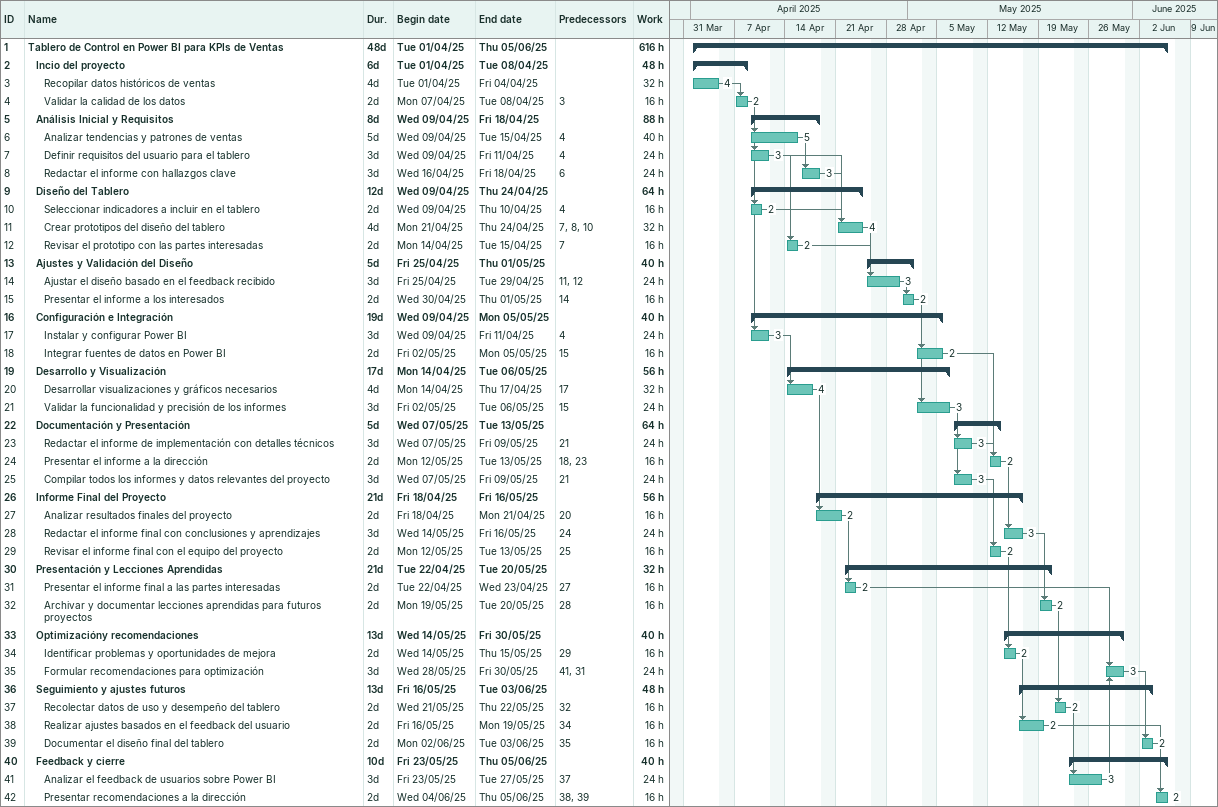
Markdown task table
| ID | Level | Task | Duration | Start | Finish | Predecessors | Resources | Work (h) |
|---|---|---|---|---|---|---|---|---|
| 1 | 1 | **Tablero de Control en Power BI para KPIs de Ventas** | 48d | 2025-04-01 | 2025-06-05 |  |  | 616 |
| 2 | 2 | **Incio del proyecto** | 6d | 2025-04-01 | 2025-04-08 |  |  | 48 |
| 3 | 3 | Recopilar datos históricos de ventas | 4d | 2025-04-01 | 2025-04-04 |  | 4 | 32 |
| 4 | 3 | Validar la calidad de los datos | 2d | 2025-04-07 | 2025-04-08 | 3 | 2 | 16 |
| 5 | 2 | **Análisis Inicial y Requisitos** | 8d | 2025-04-09 | 2025-04-18 |  |  | 88 |
| 6 | 3 | Analizar tendencias y patrones de ventas | 5d | 2025-04-09 | 2025-04-15 | 4 | 5 | 40 |
| 7 | 3 | Definir requisitos del usuario para el tablero | 3d | 2025-04-09 | 2025-04-11 | 4 | 3 | 24 |
| 8 | 3 | Redactar el informe con hallazgos clave | 3d | 2025-04-16 | 2025-04-18 | 6 | 3 | 24 |
| 9 | 2 | **Diseño del Tablero** | 12d | 2025-04-09 | 2025-04-24 |  |  | 64 |
| 10 | 3 | Seleccionar indicadores a incluir en el tablero | 2d | 2025-04-09 | 2025-04-10 | 4 | 2 | 16 |
| 11 | 3 | Crear prototipos del diseño del tablero | 4d | 2025-04-21 | 2025-04-24 | 7, 8, 10 | 4 | 32 |
| 12 | 3 | Revisar el prototipo con las partes interesadas | 2d | 2025-04-14 | 2025-04-15 | 7 | 2 | 16 |
| 13 | 2 | **Ajustes y Validación del Diseño** | 5d | 2025-04-25 | 2025-05-01 |  |  | 40 |
| 14 | 3 | Ajustar el diseño basado en el feedback recibido | 3d | 2025-04-25 | 2025-04-29 | 11, 12 | 3 | 24 |
| 15 | 3 | Presentar el informe a los interesados | 2d | 2025-04-30 | 2025-05-01 | 14 | 2 | 16 |
| 16 | 2 | **Configuración e Integración** | 19d | 2025-04-09 | 2025-05-05 |  |  | 40 |
| 17 | 3 | Instalar y configurar Power BI | 3d | 2025-04-09 | 2025-04-11 | 4 | 3 | 24 |
| 18 | 3 | Integrar fuentes de datos en Power BI | 2d | 2025-05-02 | 2025-05-05 | 15 | 2 | 16 |
| 19 | 2 | **Desarrollo y Visualización** | 17d | 2025-04-14 | 2025-05-06 |  |  | 56 |
| 20 | 3 | Desarrollar visualizaciones y gráficos necesarios | 4d | 2025-04-14 | 2025-04-17 | 17 | 4 | 32 |
| 21 | 3 | Validar la funcionalidad y precisión de los informes | 3d | 2025-05-02 | 2025-05-06 | 15 | 3 | 24 |
| 22 | 2 | **Documentación y Presentación** | 5d | 2025-05-07 | 2025-05-13 |  |  | 64 |
| 23 | 3 | Redactar el informe de implementación con detalles técnicos | 3d | 2025-05-07 | 2025-05-09 | 21 | 3 | 24 |
| 24 | 3 | Presentar el informe a la dirección | 2d | 2025-05-12 | 2025-05-13 | 18, 23 | 2 | 16 |
| 25 | 3 | Compilar todos los informes y datos relevantes del proyecto | 3d | 2025-05-07 | 2025-05-09 | 21 | 3 | 24 |
| 26 | 2 | **Informe Final del Proyecto** | 21d | 2025-04-18 | 2025-05-16 |  |  | 56 |
| 27 | 3 | Analizar resultados finales del proyecto | 2d | 2025-04-18 | 2025-04-21 | 20 | 2 | 16 |
| 28 | 3 | Redactar el informe final con conclusiones y aprendizajes | 3d | 2025-05-14 | 2025-05-16 | 24 | 3 | 24 |
| 29 | 3 | Revisar el informe final con el equipo del proyecto | 2d | 2025-05-12 | 2025-05-13 | 25 | 2 | 16 |
| 30 | 2 | **Presentación y Lecciones Aprendidas** | 21d | 2025-04-22 | 2025-05-20 |  |  | 32 |
| 31 | 3 | Presentar el informe final a las partes interesadas | 2d | 2025-04-22 | 2025-04-23 | 27 | 2 | 16 |
| 32 | 3 | Archivar y documentar lecciones aprendidas para futuros proyectos | 2d | 2025-05-19 | 2025-05-20 | 28 | 2 | 16 |
| 33 | 2 | **Optimizacióny recomendaciones** | 13d | 2025-05-14 | 2025-05-30 |  |  | 40 |
| 34 | 3 | Identificar problemas y oportunidades de mejora | 2d | 2025-05-14 | 2025-05-15 | 29 | 2 | 16 |
| 35 | 3 | Formular recomendaciones para optimización | 3d | 2025-05-28 | 2025-05-30 | 41, 31 | 3 | 24 |
| 36 | 2 | **Seguimiento y ajustes futuros** | 13d | 2025-05-16 | 2025-06-03 |  |  | 48 |
| 37 | 3 | Recolectar datos de uso y desempeño del tablero | 2d | 2025-05-21 | 2025-05-22 | 32 | 2 | 16 |
| 38 | 3 | Realizar ajustes basados en el feedback del usuario | 2d | 2025-05-16 | 2025-05-19 | 34 | 2 | 16 |
| 39 | 3 | Documentar el diseño final del tablero | 2d | 2025-06-02 | 2025-06-03 | 35 | 2 | 16 |
| 40 | 2 | **Feedback y cierre** | 10d | 2025-05-23 | 2025-06-05 |  |  | 40 |
| 41 | 3 | Analizar el feedback de usuarios sobre Power BI | 3d | 2025-05-23 | 2025-05-27 | 37 | 3 | 24 |
| 42 | 3 | Presentar recomendaciones a la dirección | 2d | 2025-06-04 | 2025-06-05 | 38, 39 | 2 | 16 |
